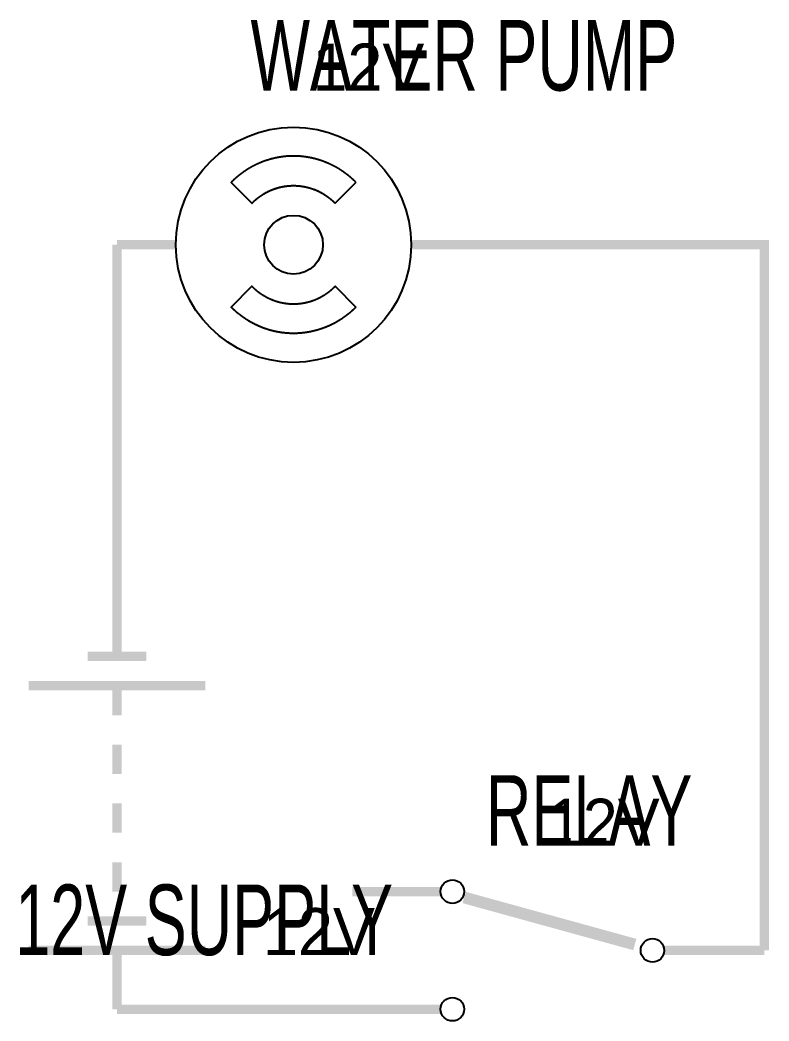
# Model space of a CAD drawing. Header units: inches. Extents: x -3.8 to 6, y -6.8 to 7.5.
# Drawn here: x -1.065 to 0.208, y 3.78 to 5.482 of the extents above; entities that cross this region are included whole.
import ezdxf

# ---------------------------------------------------------------- set-up
doc = ezdxf.new("R2010")
doc.units = ezdxf.units.IN
doc.layers.get('0').update_dxf_attribs({"linetype": 'CONTINUOUS'})
doc.layers.add('1', color=1, linetype='CONTINUOUS')
doc.layers.add('7', color=7, linetype='CONTINUOUS')

msp = doc.modelspace()

# ---------------------------------------------------------------- linework, layer by layer
for points in [[(-0.493934, 5.206066), (-0.494109, 5.206241), (-0.494459, 5.206589), (-0.49481, 5.206936), (-0.495162, 5.207282), (-0.495515, 5.207625), (-0.496045, 5.208139), (-0.4964, 5.20848), (-0.496755, 5.208819), (-0.497111, 5.209157), (-0.497467, 5.209494), (-0.497824, 5.209829), (-0.498183, 5.210163), (-0.498721, 5.210661), (-0.499081, 5.210992), (-0.499442, 5.21132), (-0.499803, 5.211648), (-0.500165, 5.211975), (-0.500346, 5.212137), (-0.500709, 5.212462), (-0.501073, 5.212785), (-0.501438, 5.213106), (-0.501986, 5.213586), (-0.502352, 5.213904), (-0.502719, 5.214221), (-0.503087, 5.214537), (-0.503455, 5.214851), (-0.503824, 5.215163), (-0.504009, 5.215319), (-0.504379, 5.21563), (-0.504935, 5.216094), (-0.505121, 5.216247), (-0.505493, 5.216554), (-0.505679, 5.216706), (-0.506052, 5.217011), (-0.506426, 5.217314), (-0.5068, 5.217616), (-0.507175, 5.217916), (-0.507363, 5.218066), (-0.507739, 5.218365), (-0.508115, 5.218661), (-0.508493, 5.218957), (-0.509059, 5.219398), (-0.509438, 5.21969), (-0.509818, 5.219981), (-0.510198, 5.220271), (-0.510579, 5.220559), (-0.510769, 5.220702), (-0.511151, 5.220988), (-0.511342, 5.221131), (-0.511724, 5.221415), (-0.512108, 5.221698), (-0.512492, 5.221979), (-0.513068, 5.222398), (-0.513261, 5.222538), (-0.51384, 5.222953), (-0.514226, 5.223228), (-0.51442, 5.223365), (-0.515001, 5.223774), (-0.515389, 5.224045), (-0.515778, 5.224315), (-0.515973, 5.224449), (-0.516363, 5.224717), (-0.516948, 5.225116), (-0.51734, 5.22538), (-0.517731, 5.225643), (-0.518124, 5.225904), (-0.518517, 5.226164), (-0.518713, 5.226294), (-0.519304, 5.226681), (-0.519699, 5.226937), (-0.520094, 5.227191), (-0.520292, 5.227318), (-0.520688, 5.227571), (-0.521084, 5.227822), (-0.521481, 5.228072), (-0.521879, 5.228321), (-0.522277, 5.228568), (-0.522676, 5.228813), (-0.523075, 5.229058), (-0.523675, 5.229422), (-0.524075, 5.229663), (-0.524276, 5.229783), (-0.524677, 5.230022), (-0.52528, 5.230378), (-0.525683, 5.230613), (-0.526086, 5.230848), (-0.526287, 5.230964), (-0.526691, 5.231196), (-0.527096, 5.231427), (-0.5275, 5.231657), (-0.527906, 5.231884), (-0.528312, 5.232111), (-0.528718, 5.232337), (-0.529125, 5.232561), (-0.529736, 5.232894), (-0.530144, 5.233115), (-0.530348, 5.233224), (-0.530962, 5.233552), (-0.531576, 5.233876), (-0.531986, 5.23409), (-0.532191, 5.234197), (-0.532602, 5.234409), (-0.533014, 5.23462), (-0.533632, 5.234934), (-0.53425, 5.235245), (-0.534663, 5.23545), (-0.535284, 5.235756), (-0.535906, 5.236059), (-0.536528, 5.236358), (-0.536944, 5.236557), (-0.537568, 5.236851), (-0.537984, 5.237045), (-0.538401, 5.237238), (-0.538819, 5.23743), (-0.539237, 5.237621), (-0.539655, 5.23781), (-0.540074, 5.237998), (-0.540493, 5.238184), (-0.540912, 5.238369), (-0.541332, 5.238553), (-0.541752, 5.238735), (-0.542173, 5.238916), (-0.542805, 5.239185), (-0.543226, 5.239363), (-0.543648, 5.239539), (-0.544282, 5.2398), (-0.545128, 5.240144), (-0.545552, 5.240314), (-0.545976, 5.240483), (-0.546401, 5.24065), (-0.546613, 5.240734), (-0.547038, 5.240899), (-0.547463, 5.241063), (-0.547889, 5.241225), (-0.548315, 5.241386), (-0.548741, 5.241546), (-0.549168, 5.241704), (-0.549595, 5.241861), (-0.550237, 5.242095), (-0.550665, 5.242248), (-0.551093, 5.2424), (-0.551521, 5.242551), (-0.55195, 5.242701), (-0.552594, 5.242922), (-0.553024, 5.243069), (-0.553454, 5.243213), (-0.553884, 5.243357), (-0.554315, 5.243499), (-0.55453, 5.243569), (-0.555178, 5.243779), (-0.555825, 5.243985), (-0.556257, 5.244121), (-0.556689, 5.244256), (-0.557338, 5.244455), (-0.557771, 5.244586), (-0.557988, 5.244651), (-0.558421, 5.24478), (-0.559072, 5.244971), (-0.559289, 5.245034), (-0.559723, 5.245159), (-0.560375, 5.245344), (-0.56081, 5.245465), (-0.561246, 5.245585), (-0.561899, 5.245763), (-0.562117, 5.245821), (-0.562771, 5.245995), (-0.563426, 5.246166), (-0.563862, 5.246277), (-0.564299, 5.246388), (-0.564736, 5.246498), (-0.565174, 5.246605), (-0.56583, 5.246765), (-0.566487, 5.246921), (-0.567145, 5.247074), (-0.567584, 5.247174), (-0.567803, 5.247224), (-0.568242, 5.247323), (-0.568681, 5.247419), (-0.569121, 5.247515), (-0.569341, 5.247562), (-0.57, 5.247702), (-0.570661, 5.247838), (-0.571321, 5.247972), (-0.571762, 5.24806), (-0.572202, 5.248146), (-0.572643, 5.24823), (-0.573085, 5.248314), (-0.573746, 5.248436), (-0.574409, 5.248556), (-0.57463, 5.248594), (-0.575293, 5.24871), (-0.576178, 5.248858), (-0.576841, 5.248967), (-0.577063, 5.249002), (-0.577506, 5.249072), (-0.57817, 5.249174), (-0.578835, 5.249272), (-0.579278, 5.249337), (-0.579944, 5.24943), (-0.580388, 5.249491), (-0.580831, 5.24955), (-0.581498, 5.249637), (-0.582164, 5.249721), (-0.582386, 5.249748), (-0.582831, 5.249801), (-0.583275, 5.249853), (-0.58372, 5.249903), (-0.584165, 5.249952), (-0.584832, 5.250024), (-0.585277, 5.250069), (-0.585722, 5.250114), (-0.585944, 5.250135), (-0.586613, 5.250198), (-0.587058, 5.250238), (-0.587504, 5.250278), (-0.588172, 5.250333), (-0.588841, 5.250386), (-0.589286, 5.25042), (-0.589509, 5.250436), (-0.589955, 5.250467), (-0.590624, 5.250512), (-0.59107, 5.25054), (-0.591739, 5.250579), (-0.591963, 5.250592), (-0.592409, 5.250615), (-0.592855, 5.250638), (-0.593524, 5.250669), (-0.593748, 5.250679), (-0.594417, 5.250706), (-0.595087, 5.250731), (-0.595757, 5.250751), (-0.596427, 5.250769), (-0.596873, 5.25078), (-0.597543, 5.250792), (-0.597767, 5.250796), (-0.598213, 5.250802), (-0.59866, 5.250807), (-0.599107, 5.25081), (-0.599553, 5.250812), (-0.600223, 5.250813), (-0.600447, 5.250812), (-0.600893, 5.25081), (-0.60134, 5.250807), (-0.601787, 5.250802), (-0.602233, 5.250796), (-0.60268, 5.250788), (-0.603127, 5.25078), (-0.603573, 5.250769), (-0.604243, 5.250751), (-0.604913, 5.250731), (-0.605583, 5.250706), (-0.606252, 5.250679), (-0.606476, 5.250669), (-0.607145, 5.250638), (-0.607591, 5.250615), (-0.608037, 5.250592), (-0.608707, 5.250553), (-0.60893, 5.25054), (-0.609376, 5.250512), (-0.610045, 5.250467), (-0.610491, 5.250436), (-0.610937, 5.250403), (-0.611382, 5.250369), (-0.611828, 5.250333), (-0.612496, 5.250278), (-0.612942, 5.250238), (-0.613387, 5.250198), (-0.614056, 5.250135), (-0.6145, 5.250092), (-0.614723, 5.250069), (-0.615168, 5.250024), (-0.615835, 5.249952), (-0.61628, 5.249903), (-0.616725, 5.249853), (-0.617169, 5.249801), (-0.617614, 5.249748), (-0.618058, 5.249693), (-0.618502, 5.249637), (-0.619169, 5.24955), (-0.619612, 5.249491), (-0.620056, 5.24943), (-0.620722, 5.249337), (-0.621165, 5.249272), (-0.62183, 5.249174), (-0.622494, 5.249072), (-0.622937, 5.249002), (-0.623601, 5.248895), (-0.623822, 5.248858), (-0.624707, 5.24871), (-0.62537, 5.248594), (-0.625591, 5.248556), (-0.626254, 5.248436), (-0.626915, 5.248314), (-0.627357, 5.24823), (-0.627798, 5.248146), (-0.628238, 5.24806), (-0.628679, 5.247972), (-0.629339, 5.247838), (-0.63, 5.247702), (-0.630659, 5.247562), (-0.631099, 5.247468), (-0.631757, 5.247323), (-0.632197, 5.247224), (-0.632635, 5.247124), (-0.633074, 5.247023), (-0.633513, 5.246921), (-0.63417, 5.246765), (-0.634826, 5.246605), (-0.635264, 5.246498), (-0.635919, 5.246333), (-0.636574, 5.246166), (-0.637011, 5.246052), (-0.637229, 5.245995), (-0.637883, 5.245821), (-0.638101, 5.245763), (-0.638754, 5.245585), (-0.63919, 5.245465), (-0.639625, 5.245344), (-0.640277, 5.245159), (-0.640711, 5.245034), (-0.641145, 5.244907), (-0.641579, 5.24478), (-0.642012, 5.244651), (-0.642445, 5.244521), (-0.642662, 5.244455), (-0.643311, 5.244256), (-0.643959, 5.244053), (-0.644175, 5.243985), (-0.644822, 5.243779), (-0.64547, 5.243569), (-0.6459, 5.243428), (-0.646116, 5.243357), (-0.646546, 5.243213), (-0.647191, 5.242996), (-0.647406, 5.242922), (-0.64805, 5.242701), (-0.648479, 5.242551), (-0.648907, 5.2424), (-0.649335, 5.242248), (-0.649763, 5.242095), (-0.650405, 5.241861), (-0.650832, 5.241704), (-0.651259, 5.241546), (-0.651685, 5.241386), (-0.652111, 5.241225), (-0.652537, 5.241063), (-0.652962, 5.240899), (-0.653387, 5.240734), (-0.653811, 5.240567), (-0.654024, 5.240483), (-0.654448, 5.240314), (-0.654872, 5.240144), (-0.655295, 5.239973), (-0.655718, 5.2398), (-0.656352, 5.239539), (-0.656774, 5.239363), (-0.657195, 5.239185), (-0.657827, 5.238916), (-0.658458, 5.238644), (-0.658668, 5.238553), (-0.659088, 5.238369), (-0.659507, 5.238184), (-0.660136, 5.237904), (-0.660345, 5.23781), (-0.660763, 5.237621), (-0.661181, 5.23743), (-0.661599, 5.237238), (-0.662016, 5.237045), (-0.662432, 5.236851), (-0.662848, 5.236655), (-0.663264, 5.236457), (-0.663472, 5.236358), (-0.664095, 5.236059), (-0.664509, 5.235857), (-0.664716, 5.235756), (-0.665337, 5.23545), (-0.66575, 5.235245), (-0.666368, 5.234934), (-0.666986, 5.23462), (-0.667398, 5.234409), (-0.667809, 5.234197), (-0.668219, 5.233983), (-0.668424, 5.233876), (-0.669038, 5.233552), (-0.669652, 5.233224), (-0.669856, 5.233115), (-0.670264, 5.232894), (-0.670671, 5.232672), (-0.671078, 5.232449), (-0.671282, 5.232337), (-0.671688, 5.232111), (-0.672094, 5.231884), (-0.6725, 5.231657), (-0.672904, 5.231427), (-0.673309, 5.231196), (-0.673713, 5.230964), (-0.674116, 5.230731), (-0.67472, 5.230378), (-0.675122, 5.230141), (-0.675524, 5.229903), (-0.675724, 5.229783), (-0.676325, 5.229422), (-0.676925, 5.229058), (-0.677324, 5.228813), (-0.677723, 5.228568), (-0.678121, 5.228321), (-0.678519, 5.228072), (-0.678916, 5.227822), (-0.679312, 5.227571), (-0.679708, 5.227318), (-0.680104, 5.227064), (-0.680301, 5.226937), (-0.680696, 5.226681), (-0.68109, 5.226423), (-0.681287, 5.226294), (-0.68168, 5.226035), (-0.682269, 5.225643), (-0.68266, 5.22538), (-0.683052, 5.225116), (-0.683637, 5.224717), (-0.684027, 5.224449), (-0.684222, 5.224315), (-0.684611, 5.224045), (-0.684999, 5.223774), (-0.685387, 5.223502), (-0.68558, 5.223365), (-0.685967, 5.223091), (-0.68616, 5.222953), (-0.686739, 5.222538), (-0.686931, 5.222398), (-0.687316, 5.222119), (-0.687892, 5.221698), (-0.688276, 5.221415), (-0.688658, 5.221131), (-0.689231, 5.220702), (-0.689612, 5.220415), (-0.689992, 5.220126), (-0.690182, 5.219981), (-0.690562, 5.21969), (-0.690941, 5.219398), (-0.691507, 5.218957), (-0.691885, 5.218661), (-0.692261, 5.218365), (-0.692637, 5.218066), (-0.693013, 5.217766), (-0.6932, 5.217616), (-0.693574, 5.217314), (-0.693948, 5.217011), (-0.694321, 5.216706), (-0.694693, 5.216401), (-0.694879, 5.216247), (-0.695065, 5.216094), (-0.695621, 5.21563), (-0.695991, 5.215319), (-0.696361, 5.215007), (-0.696545, 5.214851), (-0.696913, 5.214537), (-0.697281, 5.214221), (-0.697648, 5.213904), (-0.698014, 5.213586), (-0.698562, 5.213106), (-0.698927, 5.212785), (-0.699291, 5.212462), (-0.699654, 5.212137), (-0.700016, 5.211812), (-0.700197, 5.211648), (-0.700558, 5.21132), (-0.700919, 5.210992), (-0.701279, 5.210661), (-0.701817, 5.210163), (-0.702176, 5.209829), (-0.702533, 5.209494), (-0.702889, 5.209157), (-0.703245, 5.208819), (-0.7036, 5.20848), (-0.703955, 5.208139), (-0.704485, 5.207625), (-0.704838, 5.207282), (-0.70519, 5.206936), (-0.705541, 5.206589), (-0.705891, 5.206241), (-0.706066, 5.206066), (-0.670711, 5.170711), (-0.670594, 5.170827), (-0.670244, 5.171175), (-0.670126, 5.17129), (-0.669892, 5.171521), (-0.669421, 5.171979), (-0.668949, 5.172433), (-0.668712, 5.172658), (-0.668236, 5.173108), (-0.668117, 5.173219), (-0.667878, 5.173442), (-0.667519, 5.173774), (-0.667039, 5.174214), (-0.666798, 5.174432), (-0.666436, 5.174758), (-0.666194, 5.174974), (-0.665951, 5.17519), (-0.665708, 5.175404), (-0.665465, 5.175618), (-0.665221, 5.17583), (-0.664976, 5.176042), (-0.664732, 5.176252), (-0.664363, 5.176567), (-0.664117, 5.176775), (-0.663871, 5.176983), (-0.663624, 5.17719), (-0.663253, 5.177498), (-0.663005, 5.177702), (-0.662756, 5.177906), (-0.662383, 5.178209), (-0.662133, 5.178411), (-0.661758, 5.17871), (-0.661507, 5.178909), (-0.661257, 5.179108), (-0.661005, 5.179305), (-0.660753, 5.179501), (-0.660501, 5.179696), (-0.660248, 5.179891), (-0.659995, 5.180084), (-0.659741, 5.180276), (-0.659487, 5.180468), (-0.659106, 5.180754), (-0.658723, 5.181037), (-0.658467, 5.181226), (-0.658211, 5.181413), (-0.657954, 5.181599), (-0.657698, 5.181784), (-0.65744, 5.181968), (-0.657183, 5.182152), (-0.656795, 5.182425), (-0.656537, 5.182606), (-0.656278, 5.182786), (-0.656018, 5.182966), (-0.655758, 5.183145), (-0.655628, 5.183233), (-0.655498, 5.183322), (-0.654976, 5.183674), (-0.654584, 5.183936), (-0.654322, 5.184109), (-0.65406, 5.184282), (-0.653797, 5.184453), (-0.653534, 5.184624), (-0.65327, 5.184794), (-0.653007, 5.184963), (-0.652743, 5.185131), (-0.652346, 5.185381), (-0.652213, 5.185464), (-0.651948, 5.185629), (-0.651682, 5.185794), (-0.651417, 5.185957), (-0.65115, 5.18612), (-0.650883, 5.186281), (-0.650617, 5.186442), (-0.650349, 5.186602), (-0.650082, 5.18676), (-0.649813, 5.186919), (-0.649545, 5.187076), (-0.649007, 5.187387), (-0.648603, 5.187618), (-0.648198, 5.187847), (-0.647927, 5.187998), (-0.647657, 5.188149), (-0.647385, 5.188299), (-0.647114, 5.188448), (-0.646843, 5.188596), (-0.64657, 5.188743), (-0.646162, 5.188962), (-0.645752, 5.189178), (-0.645479, 5.189322), (-0.645205, 5.189464), (-0.644931, 5.189606), (-0.644657, 5.189746), (-0.644383, 5.189886), (-0.644108, 5.190025), (-0.643833, 5.190163), (-0.643557, 5.1903), (-0.643282, 5.190436), (-0.643006, 5.190571), (-0.64273, 5.190705), (-0.642453, 5.190839), (-0.642176, 5.190971), (-0.641899, 5.191103), (-0.641344, 5.191363), (-0.641066, 5.191492), (-0.640787, 5.19162), (-0.640509, 5.191747), (-0.64023, 5.191873), (-0.639951, 5.191998), (-0.639392, 5.192246), (-0.639112, 5.192369), (-0.638551, 5.192611), (-0.63827, 5.19273), (-0.637989, 5.192849), (-0.637708, 5.192967), (-0.637427, 5.193084), (-0.637004, 5.193258), (-0.636863, 5.193316), (-0.636581, 5.193429), (-0.636298, 5.193543), (-0.636016, 5.193655), (-0.635733, 5.193767), (-0.63545, 5.193877), (-0.635166, 5.193987), (-0.634882, 5.194096), (-0.634598, 5.194203), (-0.634314, 5.194311), (-0.63403, 5.194417), (-0.633745, 5.194522), (-0.633461, 5.194626), (-0.633176, 5.194729), (-0.63289, 5.194832), (-0.632605, 5.194933), (-0.632033, 5.195134), (-0.631461, 5.19533), (-0.631174, 5.195427), (-0.630887, 5.195523), (-0.6306, 5.195619), (-0.630313, 5.195713), (-0.630026, 5.195806), (-0.629738, 5.195899), (-0.62945, 5.19599), (-0.629018, 5.196126), (-0.628585, 5.196259), (-0.628297, 5.196347), (-0.628008, 5.196434), (-0.627719, 5.19652), (-0.62743, 5.196605), (-0.627141, 5.196689), (-0.626851, 5.196773), (-0.626561, 5.196855), (-0.626272, 5.196936), (-0.625982, 5.197017), (-0.625691, 5.197096), (-0.625401, 5.197175), (-0.62511, 5.197253), (-0.624819, 5.19733), (-0.624528, 5.197406), (-0.624237, 5.197481), (-0.623946, 5.197555), (-0.623655, 5.197628), (-0.623363, 5.197701), (-0.623072, 5.197773), (-0.62278, 5.197843), (-0.622488, 5.197913), (-0.622196, 5.197981), (-0.621903, 5.198049), (-0.621611, 5.198116), (-0.621026, 5.198247), (-0.620733, 5.198311), (-0.62044, 5.198374), (-0.620146, 5.198437), (-0.619853, 5.198498), (-0.61956, 5.198559), (-0.619266, 5.198618), (-0.618972, 5.198677), (-0.618679, 5.198735), (-0.618385, 5.198792), (-0.618091, 5.198848), (-0.617796, 5.198903), (-0.617502, 5.198957), (-0.617208, 5.199011), (-0.616913, 5.199063), (-0.616619, 5.199114), (-0.616324, 5.199165), (-0.616029, 5.199214), (-0.615439, 5.199311), (-0.615144, 5.199358), (-0.614848, 5.199404), (-0.614553, 5.199449), (-0.614257, 5.199493), (-0.613962, 5.199536), (-0.613666, 5.199579), (-0.61337, 5.19962), (-0.613075, 5.199661), (-0.612483, 5.199739), (-0.611891, 5.199813), (-0.611594, 5.199849), (-0.611298, 5.199884), (-0.611002, 5.199918), (-0.610705, 5.199952), (-0.610409, 5.199984), (-0.609815, 5.200046), (-0.609519, 5.200076), (-0.609222, 5.200104), (-0.608628, 5.200159), (-0.608331, 5.200185), (-0.608034, 5.20021), (-0.607737, 5.200234), (-0.60744, 5.200257), (-0.607143, 5.20028), (-0.606845, 5.200301), (-0.606548, 5.200321), (-0.60625, 5.200341), (-0.605953, 5.20036), (-0.605656, 5.200377), (-0.605061, 5.20041), (-0.604763, 5.200425), (-0.604466, 5.200439), (-0.60387, 5.200465), (-0.603573, 5.200476), (-0.603275, 5.200487), (-0.602978, 5.200496), (-0.60268, 5.200505), (-0.602382, 5.200512), (-0.602085, 5.200519), (-0.601787, 5.200525), (-0.601489, 5.200531), (-0.601191, 5.200535), (-0.600893, 5.200538), (-0.600596, 5.20054), (-0.600298, 5.200541), (-0.6, 5.200541), (-0.599702, 5.200541), (-0.599404, 5.20054), (-0.599107, 5.200538), (-0.598809, 5.200535), (-0.598511, 5.200531), (-0.598213, 5.200525), (-0.597915, 5.200519), (-0.597618, 5.200512), (-0.59732, 5.200505), (-0.597022, 5.200496), (-0.596725, 5.200487), (-0.596427, 5.200476), (-0.59613, 5.200465), (-0.595534, 5.200439), (-0.595237, 5.200425), (-0.594939, 5.20041), (-0.594344, 5.200377), (-0.594047, 5.20036), (-0.59375, 5.200341), (-0.593452, 5.200321), (-0.593155, 5.200301), (-0.592857, 5.20028), (-0.59256, 5.200257), (-0.592263, 5.200234), (-0.591966, 5.20021), (-0.591669, 5.200185), (-0.591372, 5.200159), (-0.590778, 5.200104), (-0.590482, 5.200076), (-0.590185, 5.200046), (-0.589591, 5.199984), (-0.589295, 5.199952), (-0.588998, 5.199918), (-0.588702, 5.199884), (-0.588405, 5.199849), (-0.588109, 5.199813), (-0.587517, 5.199739), (-0.586925, 5.199661), (-0.58663, 5.19962), (-0.586334, 5.199579), (-0.586038, 5.199536), (-0.585743, 5.199493), (-0.585447, 5.199449), (-0.585152, 5.199404), (-0.584856, 5.199358), (-0.584561, 5.199311), (-0.583971, 5.199214), (-0.583676, 5.199165), (-0.583381, 5.199114), (-0.583087, 5.199063), (-0.582792, 5.199011), (-0.582498, 5.198957), (-0.582204, 5.198903), (-0.581909, 5.198848), (-0.581615, 5.198792), (-0.581321, 5.198735), (-0.581028, 5.198677), (-0.580734, 5.198618), (-0.58044, 5.198559), (-0.580147, 5.198498), (-0.579854, 5.198437), (-0.57956, 5.198374), (-0.579267, 5.198311), (-0.578974, 5.198247), (-0.578389, 5.198116), (-0.578097, 5.198049), (-0.577804, 5.197981), (-0.577512, 5.197913), (-0.57722, 5.197843), (-0.576928, 5.197773), (-0.576637, 5.197701), (-0.576345, 5.197628), (-0.576054, 5.197555), (-0.575763, 5.197481), (-0.575472, 5.197406), (-0.575181, 5.19733), (-0.57489, 5.197253), (-0.574599, 5.197175), (-0.574309, 5.197096), (-0.574018, 5.197017), (-0.573728, 5.196936), (-0.573439, 5.196855), (-0.573149, 5.196773), (-0.572859, 5.196689), (-0.57257, 5.196605), (-0.572281, 5.19652), (-0.571992, 5.196434), (-0.571703, 5.196347), (-0.571415, 5.196259), (-0.570982, 5.196126), (-0.57055, 5.19599), (-0.570262, 5.195899), (-0.569974, 5.195806), (-0.569687, 5.195713), (-0.5694, 5.195619), (-0.569113, 5.195523), (-0.568826, 5.195427), (-0.568539, 5.19533), (-0.567967, 5.195134), (-0.567395, 5.194933), (-0.56711, 5.194832), (-0.566824, 5.194729), (-0.566539, 5.194626), (-0.566255, 5.194522), (-0.56597, 5.194417), (-0.565686, 5.194311), (-0.565402, 5.194203), (-0.565118, 5.194096), (-0.564834, 5.193987), (-0.56455, 5.193877), (-0.564267, 5.193767), (-0.563984, 5.193655), (-0.563702, 5.193543), (-0.563419, 5.193429), (-0.563137, 5.193316), (-0.562855, 5.1932), (-0.562573, 5.193084), (-0.562292, 5.192967), (-0.562011, 5.192849), (-0.56173, 5.19273), (-0.561449, 5.192611), (-0.560888, 5.192369), (-0.560608, 5.192246), (-0.560049, 5.191998), (-0.55977, 5.191873), (-0.559491, 5.191747), (-0.559213, 5.19162), (-0.558934, 5.191492), (-0.558656, 5.191363), (-0.558101, 5.191103), (-0.557824, 5.190971), (-0.557547, 5.190839), (-0.55727, 5.190705), (-0.556994, 5.190571), (-0.556718, 5.190436), (-0.556442, 5.1903), (-0.555892, 5.190025), (-0.555617, 5.189886), (-0.555342, 5.189746), (-0.555068, 5.189606), (-0.554794, 5.189464), (-0.554521, 5.189322), (-0.554111, 5.189106), (-0.553838, 5.188962), (-0.55343, 5.188743), (-0.553158, 5.188596), (-0.552886, 5.188448), (-0.552615, 5.188299), (-0.552343, 5.188149), (-0.552073, 5.187998), (-0.551802, 5.187847), (-0.551397, 5.187618), (-0.551263, 5.187541), (-0.550993, 5.187387), (-0.550455, 5.187076), (-0.550187, 5.186919), (-0.549919, 5.18676), (-0.549651, 5.186602), (-0.549383, 5.186442), (-0.549117, 5.186281), (-0.54885, 5.18612), (-0.548583, 5.185957), (-0.548318, 5.185794), (-0.548052, 5.185629), (-0.547522, 5.185298), (-0.547257, 5.185131), (-0.546993, 5.184963), (-0.54673, 5.184794), (-0.546466, 5.184624), (-0.546203, 5.184453), (-0.54594, 5.184282), (-0.545678, 5.184109), (-0.545416, 5.183936), (-0.545024, 5.183674), (-0.544502, 5.183322), (-0.544372, 5.183233), (-0.544242, 5.183145), (-0.543982, 5.182966), (-0.543722, 5.182786), (-0.543463, 5.182606), (-0.543205, 5.182425), (-0.543076, 5.182334), (-0.542817, 5.182152), (-0.54256, 5.181968), (-0.542302, 5.181784), (-0.542046, 5.181599), (-0.541789, 5.181413), (-0.541533, 5.181226), (-0.541277, 5.181037), (-0.540895, 5.180754), (-0.540513, 5.180468), (-0.540259, 5.180276), (-0.540005, 5.180084), (-0.539752, 5.179891), (-0.539499, 5.179696), (-0.539247, 5.179501), (-0.538995, 5.179305), (-0.538743, 5.179108), (-0.538493, 5.178909), (-0.538242, 5.17871), (-0.537867, 5.178411), (-0.537617, 5.178209), (-0.537493, 5.178108), (-0.537244, 5.177906), (-0.536995, 5.177702), (-0.536747, 5.177498), (-0.536376, 5.17719), (-0.536129, 5.176983), (-0.535883, 5.176775), (-0.535637, 5.176567), (-0.535514, 5.176462), (-0.535268, 5.176252), (-0.535024, 5.176042), (-0.534779, 5.17583), (-0.534535, 5.175618), (-0.534292, 5.175404), (-0.534049, 5.17519), (-0.533806, 5.174974), (-0.533564, 5.174758), (-0.533202, 5.174432), (-0.532961, 5.174214), (-0.532481, 5.173774), (-0.532122, 5.173442), (-0.531883, 5.173219), (-0.531645, 5.172996), (-0.531288, 5.172658), (-0.531051, 5.172433), (-0.530579, 5.171979), (-0.530108, 5.171521), (-0.529874, 5.17129), (-0.529639, 5.171059), (-0.529406, 5.170827), (-0.529289, 5.170711), (-0.493934, 5.206066)], [(-0.493934, 4.993934), (-0.494109, 4.993759), (-0.494459, 4.993411), (-0.49481, 4.993064), (-0.495162, 4.992719), (-0.495515, 4.992374), (-0.496045, 4.991861), (-0.4964, 4.99152), (-0.496755, 4.991181), (-0.497111, 4.990843), (-0.497467, 4.990506), (-0.497646, 4.990339), (-0.498004, 4.990004), (-0.498362, 4.989671), (-0.498721, 4.989339), (-0.499081, 4.989008), (-0.499261, 4.988844), (-0.499622, 4.988515), (-0.499803, 4.988351), (-0.500165, 4.988025), (-0.500346, 4.987863), (-0.500709, 4.987538), (-0.501073, 4.987216), (-0.501438, 4.986894), (-0.501986, 4.986414), (-0.502352, 4.986096), (-0.502535, 4.985937), (-0.503087, 4.985464), (-0.503639, 4.984993), (-0.504009, 4.984681), (-0.504379, 4.98437), (-0.504935, 4.983907), (-0.505307, 4.9836), (-0.505679, 4.983294), (-0.506052, 4.982989), (-0.506426, 4.982686), (-0.5068, 4.982384), (-0.507175, 4.982084), (-0.50755, 4.981785), (-0.507927, 4.981487), (-0.508304, 4.981191), (-0.508493, 4.981043), (-0.509059, 4.980602), (-0.509438, 4.98031), (-0.509818, 4.980019), (-0.510198, 4.97973), (-0.510579, 4.979441), (-0.51096, 4.979155), (-0.511342, 4.978869), (-0.511916, 4.978444), (-0.5123, 4.978162), (-0.512684, 4.977881), (-0.512876, 4.977741), (-0.513261, 4.977463), (-0.513647, 4.977185), (-0.514033, 4.97691), (-0.51442, 4.976635), (-0.515001, 4.976226), (-0.515389, 4.975955), (-0.515778, 4.975686), (-0.516168, 4.975417), (-0.516558, 4.97515), (-0.516948, 4.974884), (-0.51734, 4.97462), (-0.517535, 4.974489), (-0.517928, 4.974226), (-0.518124, 4.974096), (-0.518713, 4.973706), (-0.51891, 4.973577), (-0.519107, 4.973448), (-0.519699, 4.973063), (-0.520094, 4.972809), (-0.520292, 4.972682), (-0.520886, 4.972303), (-0.521084, 4.972178), (-0.521481, 4.971928), (-0.521879, 4.97168), (-0.522476, 4.97131), (-0.522676, 4.971187), (-0.523075, 4.970942), (-0.523475, 4.970699), (-0.523875, 4.970458), (-0.524075, 4.970337), (-0.524476, 4.970098), (-0.524878, 4.969859), (-0.525079, 4.96974), (-0.525481, 4.969504), (-0.525884, 4.969269), (-0.526287, 4.969036), (-0.526893, 4.968688), (-0.527096, 4.968573), (-0.5275, 4.968344), (-0.528109, 4.968002), (-0.528718, 4.967663), (-0.529532, 4.967217), (-0.52994, 4.966996), (-0.530348, 4.966776), (-0.530757, 4.966558), (-0.531167, 4.96634), (-0.531576, 4.966125), (-0.532191, 4.965804), (-0.532808, 4.965486), (-0.533426, 4.96517), (-0.533632, 4.965066), (-0.534044, 4.964859), (-0.534457, 4.964653), (-0.53487, 4.964447), (-0.535284, 4.964244), (-0.535698, 4.964042), (-0.536113, 4.963841), (-0.536528, 4.963642), (-0.536944, 4.963444), (-0.537359, 4.963247), (-0.537776, 4.963052), (-0.538401, 4.962762), (-0.539028, 4.962474), (-0.539655, 4.96219), (-0.540074, 4.962002), (-0.540702, 4.961723), (-0.541332, 4.961447), (-0.541752, 4.961265), (-0.542383, 4.960994), (-0.543015, 4.960726), (-0.543437, 4.96055), (-0.543859, 4.960374), (-0.544282, 4.9602), (-0.544705, 4.960027), (-0.544917, 4.959941), (-0.545552, 4.959686), (-0.545764, 4.959601), (-0.546401, 4.95935), (-0.546826, 4.959184), (-0.547251, 4.959019), (-0.547889, 4.958775), (-0.548528, 4.958534), (-0.548955, 4.958375), (-0.549595, 4.958139), (-0.550023, 4.957983), (-0.55045, 4.957829), (-0.551093, 4.9576), (-0.551736, 4.957374), (-0.552165, 4.957225), (-0.552594, 4.957078), (-0.553239, 4.956859), (-0.553669, 4.956715), (-0.5541, 4.956573), (-0.55453, 4.956431), (-0.554962, 4.956291), (-0.555393, 4.956152), (-0.555825, 4.956016), (-0.556473, 4.955812), (-0.556906, 4.955678), (-0.557338, 4.955546), (-0.557771, 4.955415), (-0.557988, 4.955349), (-0.558421, 4.955221), (-0.558638, 4.955156), (-0.559289, 4.954967), (-0.559941, 4.95478), (-0.560375, 4.954657), (-0.56081, 4.954535), (-0.561246, 4.954415), (-0.561681, 4.954296), (-0.562335, 4.954121), (-0.562771, 4.954005), (-0.563207, 4.953891), (-0.563644, 4.953778), (-0.564518, 4.953557), (-0.564736, 4.953503), (-0.565174, 4.953395), (-0.565392, 4.953341), (-0.56583, 4.953236), (-0.566269, 4.953131), (-0.566707, 4.953028), (-0.567365, 4.952876), (-0.567803, 4.952776), (-0.568242, 4.952678), (-0.568681, 4.952581), (-0.569121, 4.952486), (-0.569341, 4.952438), (-0.56978, 4.952344), (-0.57022, 4.952252), (-0.571101, 4.952072), (-0.571321, 4.952028), (-0.571982, 4.951897), (-0.572864, 4.951728), (-0.573526, 4.951605), (-0.573746, 4.951564), (-0.574188, 4.951484), (-0.574851, 4.951367), (-0.575293, 4.951291), (-0.575735, 4.951215), (-0.575956, 4.951179), (-0.57662, 4.951069), (-0.577063, 4.950998), (-0.577506, 4.950929), (-0.57817, 4.950827), (-0.578835, 4.950728), (-0.579278, 4.950664), (-0.579944, 4.95057), (-0.580166, 4.95054), (-0.580831, 4.95045), (-0.581276, 4.950392), (-0.581942, 4.950307), (-0.582386, 4.950253), (-0.582831, 4.9502), (-0.583275, 4.950148), (-0.583498, 4.950122), (-0.583942, 4.950072), (-0.584609, 4.95), (-0.585277, 4.949931), (-0.585722, 4.949887), (-0.585944, 4.949865), (-0.586613, 4.949802), (-0.586835, 4.949781), (-0.587281, 4.949742), (-0.587726, 4.949704), (-0.588172, 4.949667), (-0.588841, 4.949614), (-0.589286, 4.949581), (-0.589509, 4.949564), (-0.589955, 4.949533), (-0.590624, 4.949489), (-0.59107, 4.949461), (-0.591516, 4.949434), (-0.592186, 4.949397), (-0.592409, 4.949385), (-0.592855, 4.949362), (-0.593302, 4.949341), (-0.593748, 4.949321), (-0.594194, 4.949303), (-0.594641, 4.949286), (-0.59531, 4.949263), (-0.595757, 4.949249), (-0.596427, 4.949231), (-0.596873, 4.949221), (-0.597543, 4.949208), (-0.59799, 4.949201), (-0.598437, 4.949196), (-0.599107, 4.94919), (-0.599553, 4.949188), (-0.6, 4.949187), (-0.600447, 4.949188), (-0.600893, 4.94919), (-0.601563, 4.949196), (-0.60201, 4.949201), (-0.602457, 4.949208), (-0.603127, 4.949221), (-0.603573, 4.949231), (-0.604243, 4.949249), (-0.60469, 4.949263), (-0.605359, 4.949286), (-0.605806, 4.949303), (-0.606252, 4.949321), (-0.606698, 4.949341), (-0.607368, 4.949373), (-0.607591, 4.949385), (-0.608037, 4.949409), (-0.608484, 4.949434), (-0.60893, 4.949461), (-0.609376, 4.949489), (-0.610045, 4.949533), (-0.610491, 4.949564), (-0.610937, 4.949597), (-0.611382, 4.949632), (-0.611828, 4.949667), (-0.612496, 4.949723), (-0.613165, 4.949781), (-0.613833, 4.949844), (-0.614056, 4.949865), (-0.6145, 4.949909), (-0.614723, 4.949931), (-0.615391, 4.95), (-0.616058, 4.950072), (-0.616502, 4.950122), (-0.617169, 4.9502), (-0.617614, 4.950253), (-0.618058, 4.950307), (-0.618502, 4.950363), (-0.618724, 4.950392), (-0.619169, 4.95045), (-0.619834, 4.95054), (-0.6205, 4.950632), (-0.620722, 4.950664), (-0.621165, 4.950728), (-0.62183, 4.950827), (-0.622494, 4.950929), (-0.622937, 4.950998), (-0.62338, 4.951069), (-0.624044, 4.951179), (-0.624486, 4.951253), (-0.624707, 4.951291), (-0.625149, 4.951367), (-0.625591, 4.951445), (-0.626033, 4.951524), (-0.626254, 4.951564), (-0.626915, 4.951686), (-0.627136, 4.951728), (-0.628018, 4.951897), (-0.628679, 4.952028), (-0.628899, 4.952072), (-0.62978, 4.952252), (-0.63022, 4.952344), (-0.630659, 4.952438), (-0.631099, 4.952533), (-0.631757, 4.952678), (-0.632197, 4.952776), (-0.632635, 4.952876), (-0.633293, 4.953028), (-0.633731, 4.953131), (-0.63417, 4.953236), (-0.634607, 4.953341), (-0.634826, 4.953395), (-0.635264, 4.953503), (-0.635482, 4.953557), (-0.636356, 4.953778), (-0.636793, 4.953891), (-0.637447, 4.954062), (-0.637665, 4.954121), (-0.638319, 4.954296), (-0.638972, 4.954475), (-0.63919, 4.954535), (-0.639625, 4.954657), (-0.640059, 4.95478), (-0.640711, 4.954967), (-0.641362, 4.955156), (-0.641579, 4.955221), (-0.642012, 4.955349), (-0.642445, 4.95548), (-0.642662, 4.955546), (-0.643094, 4.955678), (-0.643527, 4.955812), (-0.644175, 4.956016), (-0.644607, 4.956152), (-0.645038, 4.956291), (-0.64547, 4.956431), (-0.6459, 4.956573), (-0.646331, 4.956715), (-0.646761, 4.956859), (-0.647406, 4.957078), (-0.647835, 4.957225), (-0.648264, 4.957374), (-0.648693, 4.957524), (-0.649121, 4.957676), (-0.64955, 4.957829), (-0.649977, 4.957983), (-0.650405, 4.958139), (-0.651045, 4.958375), (-0.651472, 4.958534), (-0.651898, 4.958694), (-0.652111, 4.958775), (-0.652749, 4.959019), (-0.653174, 4.959184), (-0.653599, 4.95935), (-0.654024, 4.959517), (-0.654236, 4.959601), (-0.654448, 4.959686), (-0.655083, 4.959941), (-0.655506, 4.960114), (-0.655718, 4.9602), (-0.656141, 4.960374), (-0.656774, 4.960638), (-0.656985, 4.960726), (-0.657617, 4.960994), (-0.658037, 4.961174), (-0.658458, 4.961356), (-0.658668, 4.961447), (-0.659298, 4.961723), (-0.659717, 4.961909), (-0.660136, 4.962096), (-0.660345, 4.96219), (-0.660972, 4.962474), (-0.661599, 4.962762), (-0.662224, 4.963052), (-0.662641, 4.963247), (-0.663264, 4.963543), (-0.663472, 4.963642), (-0.663887, 4.963841), (-0.664302, 4.964042), (-0.664716, 4.964244), (-0.66513, 4.964447), (-0.665543, 4.964653), (-0.666162, 4.964962), (-0.666368, 4.965066), (-0.66678, 4.965275), (-0.667192, 4.965486), (-0.667809, 4.965804), (-0.668424, 4.966125), (-0.668833, 4.96634), (-0.669243, 4.966558), (-0.669652, 4.966776), (-0.67006, 4.966996), (-0.670468, 4.967217), (-0.671282, 4.967663), (-0.671891, 4.968002), (-0.6725, 4.968344), (-0.672904, 4.968573), (-0.673107, 4.968688), (-0.673713, 4.969036), (-0.674116, 4.969269), (-0.674519, 4.969504), (-0.674921, 4.96974), (-0.675122, 4.969859), (-0.675724, 4.970217), (-0.675925, 4.970337), (-0.676125, 4.970458), (-0.676725, 4.97082), (-0.676925, 4.970942), (-0.677324, 4.971187), (-0.677922, 4.971556), (-0.678121, 4.97168), (-0.678519, 4.971928), (-0.678916, 4.972178), (-0.679114, 4.972303), (-0.679708, 4.972682), (-0.680104, 4.972936), (-0.680301, 4.973063), (-0.680893, 4.973448), (-0.68109, 4.973577), (-0.681483, 4.973836), (-0.681876, 4.974096), (-0.682072, 4.974226), (-0.682465, 4.974489), (-0.682856, 4.974752), (-0.683052, 4.974884), (-0.683442, 4.97515), (-0.683832, 4.975417), (-0.684222, 4.975686), (-0.684611, 4.975955), (-0.684999, 4.976226), (-0.685387, 4.976499), (-0.68558, 4.976635), (-0.68616, 4.977047), (-0.686353, 4.977185), (-0.686739, 4.977463), (-0.687124, 4.977741), (-0.687508, 4.978021), (-0.6877, 4.978162), (-0.688084, 4.978444), (-0.688467, 4.978727), (-0.688658, 4.978869), (-0.68904, 4.979155), (-0.689421, 4.979441), (-0.689802, 4.97973), (-0.690182, 4.980019), (-0.690562, 4.98031), (-0.690941, 4.980602), (-0.691507, 4.981043), (-0.691885, 4.981339), (-0.692073, 4.981487), (-0.69245, 4.981785), (-0.692825, 4.982084), (-0.6932, 4.982384), (-0.693574, 4.982686), (-0.693948, 4.982989), (-0.694321, 4.983294), (-0.694693, 4.9836), (-0.695065, 4.983907), (-0.695621, 4.98437), (-0.695991, 4.984681), (-0.696361, 4.984993), (-0.696913, 4.985464), (-0.697465, 4.985937), (-0.697648, 4.986096), (-0.698014, 4.986414), (-0.698562, 4.986894), (-0.698927, 4.987216), (-0.699291, 4.987538), (-0.699654, 4.987863), (-0.700016, 4.988188), (-0.700197, 4.988351), (-0.700558, 4.988679), (-0.700739, 4.988844), (-0.701099, 4.989173), (-0.701279, 4.989339), (-0.701638, 4.989671), (-0.701996, 4.990004), (-0.702354, 4.990339), (-0.702711, 4.990674), (-0.702889, 4.990843), (-0.703245, 4.991181), (-0.7036, 4.99152), (-0.703955, 4.991861), (-0.704485, 4.992374), (-0.704838, 4.992719), (-0.70519, 4.993064), (-0.705541, 4.993411), (-0.705891, 4.993759), (-0.706066, 4.993934), (-0.670711, 5.029289), (-0.670594, 5.029173), (-0.670244, 5.028825), (-0.670126, 5.028709), (-0.669892, 5.028479), (-0.669421, 5.028021), (-0.668949, 5.027567), (-0.668712, 5.027341), (-0.668236, 5.026893), (-0.668117, 5.026781), (-0.667878, 5.026558), (-0.667519, 5.026226), (-0.667039, 5.025786), (-0.666798, 5.025568), (-0.666436, 5.025242), (-0.666194, 5.025025), (-0.665951, 5.02481), (-0.665708, 5.024596), (-0.665465, 5.024382), (-0.665221, 5.02417), (-0.664976, 5.023958), (-0.664732, 5.023747), (-0.664363, 5.023433), (-0.664117, 5.023224), (-0.663871, 5.023017), (-0.663624, 5.02281), (-0.663253, 5.022502), (-0.663005, 5.022298), (-0.662756, 5.022094), (-0.662383, 5.021791), (-0.662133, 5.021589), (-0.661758, 5.021289), (-0.661507, 5.021091), (-0.661257, 5.020893), (-0.661005, 5.020695), (-0.660753, 5.020499), (-0.660501, 5.020304), (-0.660248, 5.02011), (-0.659995, 5.019916), (-0.659741, 5.019723), (-0.659487, 5.019532), (-0.659106, 5.019246), (-0.658723, 5.018962), (-0.658467, 5.018775), (-0.658211, 5.018588), (-0.657954, 5.018401), (-0.657698, 5.018216), (-0.65744, 5.018032), (-0.657183, 5.017848), (-0.656795, 5.017575), (-0.656537, 5.017394), (-0.656278, 5.017213), (-0.656018, 5.017034), (-0.655758, 5.016856), (-0.655628, 5.016767), (-0.655498, 5.016678), (-0.654976, 5.016325), (-0.654584, 5.016064), (-0.654322, 5.015891), (-0.65406, 5.015718), (-0.653797, 5.015546), (-0.653534, 5.015376), (-0.65327, 5.015206), (-0.653007, 5.015037), (-0.652743, 5.014869), (-0.652346, 5.014619), (-0.652213, 5.014536), (-0.651948, 5.01437), (-0.651682, 5.014206), (-0.651417, 5.014043), (-0.65115, 5.01388), (-0.650883, 5.013719), (-0.650617, 5.013558), (-0.650349, 5.013399), (-0.650082, 5.013239), (-0.649813, 5.013082), (-0.649545, 5.012924), (-0.649007, 5.012613), (-0.648603, 5.012382), (-0.648198, 5.012153), (-0.647927, 5.012002), (-0.647657, 5.011851), (-0.647385, 5.011701), (-0.647114, 5.011552), (-0.646843, 5.011405), (-0.64657, 5.011257), (-0.646162, 5.011038), (-0.645752, 5.010822), (-0.645479, 5.010678), (-0.645205, 5.010536), (-0.644931, 5.010394), (-0.644657, 5.010253), (-0.644383, 5.010114), (-0.644108, 5.009975), (-0.643833, 5.009837), (-0.643557, 5.0097), (-0.643282, 5.009564), (-0.643006, 5.009429), (-0.64273, 5.009295), (-0.642453, 5.009161), (-0.642176, 5.009029), (-0.641899, 5.008897), (-0.641344, 5.008636), (-0.641066, 5.008508), (-0.640787, 5.00838), (-0.640509, 5.008253), (-0.64023, 5.008127), (-0.639951, 5.008002), (-0.639392, 5.007754), (-0.639112, 5.007631), (-0.638551, 5.00739), (-0.63827, 5.00727), (-0.637989, 5.007151), (-0.637708, 5.007033), (-0.637427, 5.006916), (-0.637004, 5.006742), (-0.636863, 5.006685), (-0.636581, 5.00657), (-0.636298, 5.006457), (-0.636016, 5.006345), (-0.635733, 5.006233), (-0.63545, 5.006123), (-0.635166, 5.006013), (-0.634882, 5.005904), (-0.634598, 5.005796), (-0.634314, 5.005689), (-0.63403, 5.005583), (-0.633745, 5.005478), (-0.633461, 5.005374), (-0.633176, 5.00527), (-0.63289, 5.005168), (-0.632605, 5.005066), (-0.632033, 5.004866), (-0.631461, 5.00467), (-0.631174, 5.004573), (-0.630887, 5.004477), (-0.6306, 5.004382), (-0.630313, 5.004287), (-0.630026, 5.004194), (-0.629738, 5.004102), (-0.62945, 5.00401), (-0.629018, 5.003874), (-0.628585, 5.003741), (-0.628297, 5.003653), (-0.628008, 5.003566), (-0.627719, 5.00348), (-0.62743, 5.003395), (-0.627141, 5.003311), (-0.626851, 5.003228), (-0.626561, 5.003145), (-0.626272, 5.003064), (-0.625982, 5.002983), (-0.625691, 5.002903), (-0.625401, 5.002825), (-0.62511, 5.002747), (-0.624819, 5.00267), (-0.624528, 5.002594), (-0.624237, 5.002519), (-0.623946, 5.002445), (-0.623655, 5.002372), (-0.623363, 5.002299), (-0.623072, 5.002228), (-0.62278, 5.002157), (-0.622488, 5.002088), (-0.622196, 5.002018), (-0.621903, 5.001951), (-0.621611, 5.001884), (-0.621026, 5.001753), (-0.620733, 5.001688), (-0.62044, 5.001626), (-0.620146, 5.001563), (-0.619853, 5.001502), (-0.61956, 5.001441), (-0.619266, 5.001381), (-0.618972, 5.001323), (-0.618679, 5.001265), (-0.618385, 5.001208), (-0.618091, 5.001152), (-0.617796, 5.001097), (-0.617502, 5.001043), (-0.617208, 5.000989), (-0.616913, 5.000937), (-0.616619, 5.000886), (-0.616324, 5.000835), (-0.616029, 5.000785), (-0.615439, 5.000689), (-0.615144, 5.000642), (-0.614848, 5.000596), (-0.614553, 5.000551), (-0.614257, 5.000507), (-0.613962, 5.000464), (-0.613666, 5.000421), (-0.61337, 5.00038), (-0.613075, 5.00034), (-0.612483, 5.000261), (-0.611891, 5.000186), (-0.611594, 5.000151), (-0.611298, 5.000116), (-0.611002, 5.000082), (-0.610705, 5.000048), (-0.610409, 5.000016), (-0.609815, 4.999954), (-0.609519, 4.999924), (-0.609222, 4.999896), (-0.608628, 4.999841), (-0.608331, 4.999815), (-0.608034, 4.99979), (-0.607737, 4.999766), (-0.60744, 4.999743), (-0.607143, 4.999721), (-0.606845, 4.999699), (-0.606548, 4.999679), (-0.60625, 4.999659), (-0.605953, 4.99964), (-0.605656, 4.999622), (-0.605061, 4.99959), (-0.604763, 4.999575), (-0.604466, 4.999561), (-0.60387, 4.999535), (-0.603573, 4.999524), (-0.603275, 4.999513), (-0.602978, 4.999504), (-0.60268, 4.999496), (-0.602382, 4.999487), (-0.602085, 4.999481), (-0.601787, 4.999475), (-0.601489, 4.99947), (-0.601191, 4.999465), (-0.600893, 4.999462), (-0.600596, 4.99946), (-0.600298, 4.999459), (-0.6, 4.999458), (-0.599702, 4.999459), (-0.599404, 4.99946), (-0.599107, 4.999462), (-0.598809, 4.999465), (-0.598511, 4.99947), (-0.598213, 4.999475), (-0.597915, 4.999481), (-0.597618, 4.999487), (-0.59732, 4.999496), (-0.597022, 4.999504), (-0.596725, 4.999513), (-0.596427, 4.999524), (-0.59613, 4.999535), (-0.595534, 4.999561), (-0.595237, 4.999575), (-0.594939, 4.99959), (-0.594344, 4.999622), (-0.594047, 4.99964), (-0.59375, 4.999659), (-0.593452, 4.999679), (-0.593155, 4.999699), (-0.592857, 4.999721), (-0.59256, 4.999743), (-0.592263, 4.999766), (-0.591966, 4.99979), (-0.591669, 4.999815), (-0.591372, 4.999841), (-0.590778, 4.999896), (-0.590482, 4.999924), (-0.590185, 4.999954), (-0.589591, 5.000016), (-0.589295, 5.000048), (-0.588998, 5.000082), (-0.588702, 5.000116), (-0.588405, 5.000151), (-0.588109, 5.000186), (-0.587517, 5.000261), (-0.586925, 5.00034), (-0.58663, 5.00038), (-0.586334, 5.000421), (-0.586038, 5.000464), (-0.585743, 5.000507), (-0.585447, 5.000551), (-0.585152, 5.000596), (-0.584856, 5.000642), (-0.584561, 5.000689), (-0.583971, 5.000785), (-0.583676, 5.000835), (-0.583381, 5.000886), (-0.583087, 5.000937), (-0.582792, 5.000989), (-0.582498, 5.001043), (-0.582204, 5.001097), (-0.581909, 5.001152), (-0.581615, 5.001208), (-0.581321, 5.001265), (-0.581028, 5.001323), (-0.580734, 5.001381), (-0.58044, 5.001441), (-0.580147, 5.001502), (-0.579854, 5.001563), (-0.57956, 5.001626), (-0.579267, 5.001688), (-0.578974, 5.001753), (-0.578389, 5.001884), (-0.578097, 5.001951), (-0.577804, 5.002018), (-0.577512, 5.002088), (-0.57722, 5.002157), (-0.576928, 5.002228), (-0.576637, 5.002299), (-0.576345, 5.002372), (-0.576054, 5.002445), (-0.575763, 5.002519), (-0.575472, 5.002594), (-0.575181, 5.00267), (-0.57489, 5.002747), (-0.574599, 5.002825), (-0.574309, 5.002903), (-0.574018, 5.002983), (-0.573728, 5.003064), (-0.573439, 5.003145), (-0.573149, 5.003228), (-0.572859, 5.003311), (-0.57257, 5.003395), (-0.572281, 5.00348), (-0.571992, 5.003566), (-0.571703, 5.003653), (-0.571415, 5.003741), (-0.570982, 5.003874), (-0.57055, 5.00401), (-0.570262, 5.004102), (-0.569974, 5.004194), (-0.569687, 5.004287), (-0.5694, 5.004382), (-0.569113, 5.004477), (-0.568826, 5.004573), (-0.568539, 5.00467), (-0.567967, 5.004866), (-0.567395, 5.005066), (-0.56711, 5.005168), (-0.566824, 5.00527), (-0.566539, 5.005374), (-0.566255, 5.005478), (-0.56597, 5.005583), (-0.565686, 5.005689), (-0.565402, 5.005796), (-0.565118, 5.005904), (-0.564834, 5.006013), (-0.56455, 5.006123), (-0.564267, 5.006233), (-0.563984, 5.006345), (-0.563702, 5.006457), (-0.563419, 5.00657), (-0.563137, 5.006685), (-0.562855, 5.0068), (-0.562573, 5.006916), (-0.562292, 5.007033), (-0.562011, 5.007151), (-0.56173, 5.00727), (-0.561449, 5.00739), (-0.560888, 5.007631), (-0.560608, 5.007754), (-0.560049, 5.008002), (-0.55977, 5.008127), (-0.559491, 5.008253), (-0.559213, 5.00838), (-0.558934, 5.008508), (-0.558656, 5.008636), (-0.558101, 5.008897), (-0.557824, 5.009029), (-0.557547, 5.009161), (-0.55727, 5.009295), (-0.556994, 5.009429), (-0.556718, 5.009564), (-0.556442, 5.0097), (-0.555892, 5.009975), (-0.555617, 5.010114), (-0.555342, 5.010253), (-0.555068, 5.010394), (-0.554794, 5.010536), (-0.554521, 5.010678), (-0.554111, 5.010894), (-0.553838, 5.011038), (-0.55343, 5.011257), (-0.553158, 5.011405), (-0.552886, 5.011552), (-0.552615, 5.011701), (-0.552343, 5.011851), (-0.552073, 5.012002), (-0.551802, 5.012153), (-0.551397, 5.012382), (-0.551263, 5.012459), (-0.550993, 5.012613), (-0.550455, 5.012924), (-0.550187, 5.013082), (-0.549919, 5.013239), (-0.549651, 5.013399), (-0.549383, 5.013558), (-0.549117, 5.013719), (-0.54885, 5.01388), (-0.548583, 5.014043), (-0.548318, 5.014206), (-0.548052, 5.01437), (-0.547522, 5.014702), (-0.547257, 5.014869), (-0.546993, 5.015037), (-0.54673, 5.015206), (-0.546466, 5.015376), (-0.546203, 5.015546), (-0.54594, 5.015718), (-0.545678, 5.015891), (-0.545416, 5.016064), (-0.545024, 5.016325), (-0.544502, 5.016678), (-0.544372, 5.016767), (-0.544242, 5.016856), (-0.543982, 5.017034), (-0.543722, 5.017213), (-0.543463, 5.017394), (-0.543205, 5.017575), (-0.543076, 5.017666), (-0.542817, 5.017848), (-0.54256, 5.018032), (-0.542302, 5.018216), (-0.542046, 5.018401), (-0.541789, 5.018588), (-0.541533, 5.018775), (-0.541277, 5.018962), (-0.540895, 5.019246), (-0.540513, 5.019532), (-0.540259, 5.019723), (-0.540005, 5.019916), (-0.539752, 5.02011), (-0.539499, 5.020304), (-0.539247, 5.020499), (-0.538995, 5.020695), (-0.538743, 5.020893), (-0.538493, 5.021091), (-0.538242, 5.021289), (-0.537867, 5.021589), (-0.537617, 5.021791), (-0.537493, 5.021892), (-0.537244, 5.022094), (-0.536995, 5.022298), (-0.536747, 5.022502), (-0.536376, 5.02281), (-0.536129, 5.023017), (-0.535883, 5.023224), (-0.535637, 5.023433), (-0.535514, 5.023538), (-0.535268, 5.023747), (-0.535024, 5.023958), (-0.534779, 5.02417), (-0.534535, 5.024382), (-0.534292, 5.024596), (-0.534049, 5.02481), (-0.533806, 5.025025), (-0.533564, 5.025242), (-0.533202, 5.025568), (-0.532961, 5.025786), (-0.532481, 5.026226), (-0.532122, 5.026558), (-0.531883, 5.026781), (-0.531645, 5.027004), (-0.531288, 5.027341), (-0.531051, 5.027567), (-0.530579, 5.028021), (-0.530108, 5.028479), (-0.529874, 5.028709), (-0.529639, 5.028941), (-0.529406, 5.029173), (-0.529289, 5.029289), (-0.493934, 4.993934)]]:
    msp.add_lwpolyline(points)
at = {"const_width": 0.016}
for points in [[(-0.9, 5.1), (-0.8, 5.1)], [(-0.3, 5.1), (-0.4, 5.1)], [(-0.9, 4.5), (-0.9, 4.4)], [(-0.95, 4.4), (-0.85, 4.4)], [(-1.05, 4.35), (-0.75, 4.35)], [(-0.9, 4.3), (-0.9, 4.35)], [(-0.9, 4.2), (-0.9, 4.25)], [(-0.9, 4.1), (-0.9, 4.15)], [(-0.9, 4), (-0.9, 4.05)], [(-0.5, 4), (-0.4, 4)], [(-0.35, 4), (-0.4, 4)], [(-0.95, 3.95), (-0.85, 3.95)], [(-1.05, 3.9), (-0.75, 3.9)], [(-0.9, 3.8), (-0.9, 3.9)], [(0.1, 3.9), (0.03, 3.9)], [(0.2, 3.9), (0.1, 3.9)], [(-0.5, 3.8), (-0.4, 3.8)], [(-0.35, 3.8), (-0.4, 3.8)]]:
    msp.add_lwpolyline(points, dxfattribs=at)
for centre, radius in [((-0.6, 5.1), 0.2), ((-0.6, 5.1), 0.05), ((-0.33, 4), 0.02), ((0.01, 3.9), 0.02), ((-0.33, 3.8), 0.02)]:
    msp.add_circle(centre, radius)
at = {"layer": '1', "const_width": 0.016}
for points in [[(-0.9, 4.5), (-0.9, 5.1)], [(0.2, 3.9), (0.2, 5.1), (-0.3, 5.1)], [(-0.5, 3.8), (-0.9, 3.8)]]:
    msp.add_lwpolyline(points, dxfattribs=at)
at = {"layer": '7', "const_width": 0.02}
msp.add_lwpolyline([(-0.02, 3.91), (-0.31, 3.99)], dxfattribs=at)

# ---------------------------------------------------------------- texts
at = {"width": 0.666667}
for s, p in [('WATER PUMP', (-0.673, 5.362132)), ('RELAY', (-0.273, 4.078)), ('12V SUPPLY', (-1.073, 3.892))]:
    msp.add_text(s, height=0.12, dxfattribs=at).set_placement(p)
for p in [(-0.568, 5.362132), (-0.168, 4.078), (-0.652, 3.892)]:
    msp.add_text('12V', height=0.08).set_placement(p)

doc.saveas('drawing.dxf')
